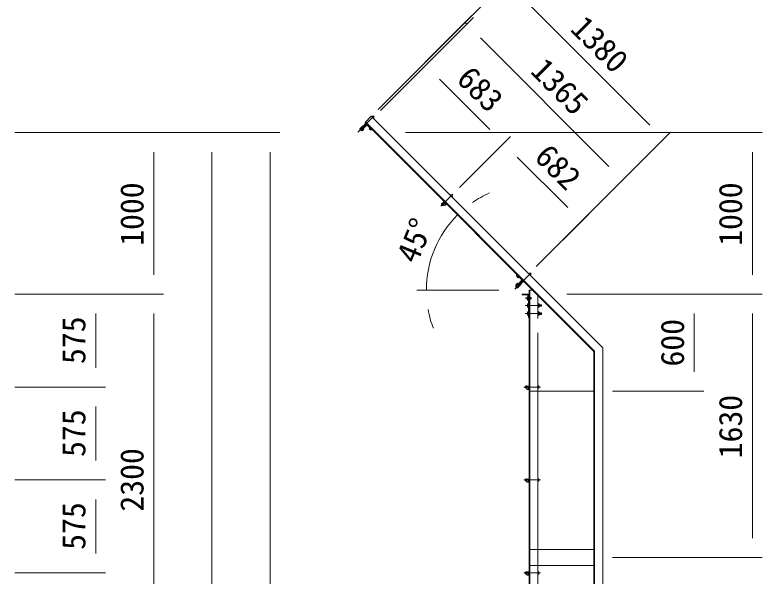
# Model space of a CAD drawing. Units: millimetres, scale not verified. Extents: x -12600 to 12600, y -8910 to 8910.
# Drawn here: x -4492 to 135, y 1523 to 4996 of the extents above; entities that cross this region are included whole.
import ezdxf
from ezdxf.enums import TextEntityAlignment as Align

# ---------------------------------------------------------------- set-up
doc = ezdxf.new("R2010")
doc.units = ezdxf.units.MM
doc.header["$LTSCALE"] = 60
doc.linetypes.add('DASHED', pattern=[7.5, 6, -1.5])
doc.linetypes.add('USER1', pattern=[50.8, 31.75, -6.35, 6.35, -6.35])
for name, color, linetype, lineweight in [('0-1_D-BMK', 2, 'USER1', 13), ('0-4_D-STR1', 1, 'Continuous', 18), ('0-6_D-STR3', 3, 'Continuous', 13), ('0-7_D-STR-DIM', 7, 'Continuous', 9)]:
    doc.layers.add(name, color=color, linetype=linetype, lineweight=lineweight)
doc.styles.add('ＭＳ ゴシック', font='')
doc.styles.get('ＭＳ ゴシック').set_extended_font_data('MS Gothic')

msp = doc.modelspace()

# ---------------------------------------------------------------- linework, layer by layer
at = {"layer": '0-1_D-BMK'}
for p, q in [((-2368.25, 4270.78), (-2266.97, 4372.06)), ((-1853.66, 3813.09), (-1780.83, 3885.92)), ((-1396.69, 3299.21), (-1295.41, 3400.49)), ((-1331.33, 3242.65), (-1291.96, 3242.65)), ((-1332.05, 3197.65), (-1229.05, 3197.65)), ((-1332.05, 3147.65), (-1229.05, 3147.65)), ((-1341.14, 2692.65), (-1238.14, 2692.65)), ((-1341.14, 2117.65), (-1238.14, 2117.65)), ((-1341.14, 1542.65), (-1238.14, 1542.65))]:
    msp.add_line(p, q, dxfattribs=at)
at = {"layer": '0-4_D-STR1'}
for p, q in [((-2285, 4368.88), (-2323.19, 4330.69)), ((-2285, 4368.88), (-852.14, 2936.02)), ((-2340.86, 4291.8), (-2316.11, 4316.55)), ((-2337.33, 4291.09), (-2315.76, 4312.66)), ((-2323.19, 4330.69), (-906.14, 2913.65)), ((-2320.36, 4333.52), (-902.14, 2915.31)), ((-2309.4, 4312.66), (-2287.83, 4291.09)), ((-2309.04, 4316.55), (-2284.29, 4291.8)), ((-2340.16, 4291.09), (-2340.86, 4291.8)), ((-2296.58, 4294.19), (-2298.7, 4292.07)), ((-2296.58, 4294.19), (-2298.7, 4292.07)), ((-2298.7, 4292.07), (-2290.93, 4284.29)), ((-2298.7, 4292.07), (-2290.93, 4284.29)), ((-2296.58, 4294.19), (-2289.6, 4287.21)), ((-2296.58, 4294.19), (-2289.6, 4287.21)), ((-2290.93, 4284.29), (-2275.02, 4282.52)), ((-2290.93, 4284.29), (-2275.02, 4282.52)), ((-2289.6, 4287.21), (-2278.25, 4285.76)), ((-2289.6, 4287.21), (-2278.25, 4285.76)), ((-2285, 4291.09), (-2284.29, 4291.8)), ((-2278.25, 4285.76), (-2275.02, 4282.52)), ((-2278.25, 4285.76), (-2275.02, 4282.52)), ((-1381.71, 3389.21), (-1384.94, 3392.45)), ((-1383.17, 3376.54), (-1384.94, 3392.45)), ((-1381.71, 3389.21), (-1384.94, 3392.45)), ((-1383.17, 3376.54), (-1384.94, 3392.45)), ((-1380.26, 3377.87), (-1381.71, 3389.21)), ((-1380.26, 3377.87), (-1381.71, 3389.21)), ((-1376.37, 3382.46), (-1375.66, 3383.17)), ((-1354.8, 3358.07), (-1376.37, 3379.63)), ((-1350.91, 3358.42), (-1375.66, 3383.17)), ((-1375.39, 3368.76), (-1383.17, 3376.54)), ((-1375.39, 3368.76), (-1383.17, 3376.54)), ((-1373.27, 3370.88), (-1380.26, 3377.87)), ((-1373.27, 3370.88), (-1380.26, 3377.87)), ((-1376.37, 3330.14), (-1354.8, 3351.7)), ((-1375.66, 3326.6), (-1350.91, 3351.35)), ((-1373.27, 3370.88), (-1375.39, 3368.76)), ((-1373.27, 3370.88), (-1375.39, 3368.76)), ((-1376.37, 3327.31), (-1375.66, 3326.6)), ((-1307.14, -5562.35), (-1307.14, 3292.65)), ((-1307.14, 3292.65), (-1285.14, 3292.65)), ((-1303.14, -5562.35), (-1303.14, 3292.65)), ((-1351.64, 3266.65), (-1351.64, 3267.65)), ((-1316.64, 3267.65), (-1351.64, 3267.65)), ((-1319.14, 3264.65), (-1349.64, 3264.65)), ((-1314.64, 3229.65), (-1314.64, 3260.15)), ((-1311.64, 3227.65), (-1311.64, 3262.65)), ((-1312.64, 3227.65), (-1311.64, 3227.65)), ((-902.14, -5562.35), (-902.14, 2915.31)), ((-906.14, -5562.35), (-906.14, 2913.65)), ((-1303.14, 2667.65), (-906.14, 2667.65)), ((-1253.14, 1687.65), (-1253.14, 2667.65)), ((-906.14, 1687.65), (-1303.14, 1687.65)), ((-1303.14, 1587.65), (-906.14, 1587.65)), ((-1253.14, 687.65), (-1253.14, 1587.65))]:
    msp.add_line(p, q, dxfattribs=at)
at = {"layer": '0-4_D-STR1', "linetype": 'DASHED'}
for p, q in [((-1253.14, 2667.65), (-1253.14, 3260.65)), ((-1253.14, 1687.65), (-1253.14, 1587.65))]:
    msp.add_line(p, q, dxfattribs=at)
at = {"layer": '0-4_D-STR1'}
msp.add_lwpolyline([(-906.14, -5562.35), (-852.14, -5562.35), (-852.14, 2936.02)], dxfattribs=at)
for centre, radius, start, end in [((-2312.58, 4313.01), 5, 45, 135), ((-2312.58, 4309.48), 4.5, 45, 135), ((-2338.74, 4292.51), 2, 225, 315), ((-2286.42, 4292.51), 2, 225, 315), ((-1374.96, 3381.05), 2, 135, 225), ((-1357.98, 3354.89), 4.5, 315, 45), ((-1354.45, 3354.89), 5, 315, 45), ((-1374.96, 3328.72), 2, 135, 225), ((-1349.64, 3266.65), 2, 180, 270), ((-1319.14, 3260.15), 4.5, 0, 90), ((-1316.64, 3262.65), 5, 0, 90), ((-1312.64, 3229.65), 2, 180, 270)]:
    msp.add_arc(centre, radius, start, end, dxfattribs=at)
at = {"layer": '0-6_D-STR3'}
for p, q in [((-2282.88, 4366.76), (-2279.63, 4370.01)), ((-2282.88, 4366.76), (-2272.27, 4356.14)), ((-2280.23, 4364.11), (-2276.98, 4367.36)), ((-2278.28, 4369.65), (-2279.63, 4370.01)), ((-2278.28, 4369.65), (-2269.37, 4360.74)), ((-2274.92, 4358.8), (-2271.67, 4362.05)), ((-2272.27, 4356.14), (-2269.01, 4359.4)), ((-2269.37, 4360.74), (-2269.01, 4359.4)), ((-2355.54, 4291.98), (-2337.86, 4309.66)), ((-2337.86, 4309.66), (-2330.43, 4302.23)), ((-2318.59, 4326.1), (-2336.44, 4308.24)), ((-2318.06, 4325.57), (-2335.91, 4307.71)), ((-2313.46, 4320.97), (-2331.32, 4303.12)), ((-2312.93, 4320.44), (-2330.79, 4302.59)), ((-2355.7, 4292.14), (-2346.97, 4283.41)), ((-2355.7, 4292.14), (-2346.97, 4283.41)), ((-2355.54, 4291.98), (-2341.39, 4277.84)), ((-2346.27, 4281.3), (-2349.45, 4278.12)), ((-2341.39, 4277.84), (-2330.79, 4288.44)), ((-2340.86, 4291.8), (-2330.43, 4302.23)), ((-2337.68, 4288.62), (-2334.32, 4291.98)), ((-2334.32, 4291.98), (-2330.79, 4288.44)), ((-1844.47, 3830.77), (-1833.87, 3841.37)), ((-1796.75, 3880.62), (-1793.49, 3883.88)), ((-1796.75, 3880.62), (-1786.13, 3870.01)), ((-1794.09, 3877.97), (-1790.84, 3881.22)), ((-1792.15, 3883.52), (-1793.49, 3883.88)), ((-1792.15, 3883.52), (-1783.24, 3874.61)), ((-1788.79, 3872.66), (-1785.53, 3875.92)), ((-1786.13, 3870.01), (-1782.88, 3873.26)), ((-1783.24, 3874.61), (-1782.88, 3873.26)), ((-1847.66, 3824.76), (-1849.99, 3822.42)), ((-1849.99, 3822.42), (-1849.99, 3820.73)), ((-1849.99, 3822.42), (-1844.33, 3816.77)), ((-1849.99, 3820.73), (-1846.03, 3816.77)), ((-1845.54, 3831.83), (-1849.62, 3827.75)), ((-1849.62, 3827.75), (-1849.25, 3826.35)), ((-1840.41, 3817.51), (-1849.25, 3826.35)), ((-1842.89, 3829.18), (-1846.97, 3825.1)), ((-1844.33, 3816.77), (-1846.03, 3816.77)), ((-1834.92, 3821.22), (-1845.54, 3831.83)), ((-1844.47, 3830.77), (-1830.33, 3816.63)), ((-1842, 3819.1), (-1844.33, 3816.77)), ((-1837.58, 3823.87), (-1841.66, 3819.79)), ((-1839.01, 3817.13), (-1840.41, 3817.51)), ((-1834.92, 3821.22), (-1839.01, 3817.13)), ((-1830.33, 3816.63), (-1819.73, 3827.23)), ((-1829.8, 3830.59), (-1826.44, 3833.95)), ((-1826.62, 3827.41), (-1823.26, 3830.77)), ((-1823.26, 3830.77), (-1819.73, 3827.23)), ((-1311.32, 3395.19), (-1308.06, 3398.45)), ((-1300.71, 3384.58), (-1311.32, 3395.19)), ((-1308.67, 3392.54), (-1305.41, 3395.8)), ((-1306.72, 3398.09), (-1308.06, 3398.45)), ((-1297.81, 3389.18), (-1306.72, 3398.09)), ((-1303.36, 3387.23), (-1300.1, 3390.49)), ((-1300.71, 3384.58), (-1297.45, 3387.84)), ((-1297.81, 3389.18), (-1297.45, 3387.84)), ((-1389.63, 3326.07), (-1379.02, 3336.68)), ((-1375.49, 3333.14), (-1379.02, 3336.68)), ((-1378.84, 3329.78), (-1375.49, 3333.14)), ((-1375.66, 3326.6), (-1365.23, 3337.03)), ((-1357.81, 3329.61), (-1365.23, 3337.03)), ((-1347.02, 3354.53), (-1364.88, 3336.68)), ((-1346.49, 3354), (-1364.35, 3336.15)), ((-1341.9, 3349.41), (-1359.75, 3331.55)), ((-1341.37, 3348.87), (-1359.22, 3331.02)), ((-1375.49, 3311.93), (-1389.63, 3326.07)), ((-1386.16, 3321.19), (-1389.34, 3318.01)), ((-1379.92, 3307.17), (-1388.65, 3315.9)), ((-1379.92, 3307.17), (-1388.65, 3315.9)), ((-1386.48, 3315.15), (-1383.3, 3318.33)), ((-1375.32, 3311.76), (-1384.05, 3320.49)), ((-1375.32, 3311.76), (-1384.05, 3320.49)), ((-1380.75, 3309.42), (-1377.57, 3312.6)), ((-1374.71, 3309.74), (-1377.89, 3306.55)), ((-1375.49, 3311.93), (-1357.81, 3329.61)), ((-1319.94, 3248.95), (-1319.25, 3250.16)), ((-1319.94, 3248.95), (-1319.94, 3236.35)), ((-1314.64, 3250.16), (-1319.25, 3250.16)), ((-1314.64, 3246.4), (-1319.25, 3246.4)), ((-1314.64, 3250.16), (-1314.64, 3235.15)), ((-1311.64, 3122.65), (-1311.64, 3267.65)), ((-1311.64, 3267.65), (-1307.14, 3267.65)), ((-1307.14, 3250.16), (-1301.37, 3250.16)), ((-1307.14, 3235.15), (-1307.14, 3250.16)), ((-1307.14, 3246.4), (-1301.37, 3246.4)), ((-1301.37, 3250.16), (-1300.64, 3248.9)), ((-1300.64, 3236.4), (-1300.64, 3248.9)), ((-1300.64, 3246.65), (-1295.84, 3246.65)), ((-1300.64, 3245.9), (-1295.09, 3245.9)), ((-1300.64, 3239.4), (-1295.09, 3239.4)), ((-1295.84, 3246.65), (-1294.64, 3245.45)), ((-1295.84, 3246.65), (-1295.84, 3238.65)), ((-1295.84, 3238.65), (-1294.64, 3239.85)), ((-1294.64, 3245.45), (-1294.64, 3239.85)), ((-1319.94, 3236.35), (-1319.25, 3235.15)), ((-1314.64, 3238.9), (-1319.25, 3238.9)), ((-1314.64, 3235.15), (-1319.25, 3235.15)), ((-1318.64, 3205.9), (-1317.74, 3207.47)), ((-1318.64, 3205.9), (-1318.64, 3189.4)), ((-1317.74, 3207.47), (-1311.64, 3207.47)), ((-1317.74, 3202.56), (-1311.64, 3202.56)), ((-1311.64, 3207.47), (-1311.64, 3187.84)), ((-1307.14, 3238.9), (-1301.37, 3238.9)), ((-1307.14, 3235.15), (-1301.37, 3235.15)), ((-1301.37, 3235.15), (-1300.64, 3236.4)), ((-1300.64, 3238.65), (-1295.84, 3238.65)), ((-1318.64, 3189.4), (-1317.74, 3187.84)), ((-1318.64, 3155.9), (-1317.74, 3157.47)), ((-1318.64, 3155.9), (-1318.64, 3139.4)), ((-1317.74, 3192.74), (-1311.64, 3192.74)), ((-1317.74, 3187.84), (-1311.64, 3187.84)), ((-1317.74, 3157.47), (-1311.64, 3157.47)), ((-1317.74, 3152.56), (-1311.64, 3152.56)), ((-1311.64, 3157.47), (-1311.64, 3137.84)), ((-1318.64, 3139.4), (-1317.74, 3137.84)), ((-1317.74, 3142.74), (-1311.64, 3142.74)), ((-1317.74, 3137.84), (-1311.64, 3137.84)), ((-1311.64, 3122.65), (-1307.14, 3122.65)), ((-1331.94, 2696.65), (-1333.14, 2695.45)), ((-1333.14, 2695.45), (-1333.14, 2689.85)), ((-1331.94, 2688.65), (-1333.14, 2689.85)), ((-1331.94, 2696.65), (-1331.94, 2688.65)), ((-1328.64, 2696.65), (-1331.94, 2696.65)), ((-1328.64, 2688.65), (-1331.94, 2688.65)), ((-1327.92, 2700.16), (-1328.64, 2698.9)), ((-1328.64, 2686.4), (-1328.64, 2698.9)), ((-1327.92, 2685.15), (-1328.64, 2686.4)), ((-1322.14, 2700.16), (-1327.92, 2700.16)), ((-1322.14, 2696.4), (-1327.92, 2696.4)), ((-1322.14, 2688.9), (-1327.92, 2688.9)), ((-1322.14, 2685.15), (-1327.92, 2685.15)), ((-1322.14, 2685.15), (-1322.14, 2700.16)), ((-1322.14, 2698.65), (-1307.14, 2698.65)), ((-1322.14, 2698.65), (-1322.14, 2678.65)), ((-1311.89, 2688.15), (-1307.14, 2688.15)), ((-1253.14, 2700.16), (-1248.54, 2700.16)), ((-1253.14, 2700.16), (-1253.14, 2685.15)), ((-1253.14, 2696.4), (-1248.54, 2696.4)), ((-1253.14, 2688.9), (-1248.54, 2688.9)), ((-1253.14, 2685.15), (-1248.54, 2685.15)), ((-1247.84, 2698.95), (-1248.54, 2700.16)), ((-1247.84, 2686.35), (-1248.54, 2685.15)), ((-1247.84, 2698.95), (-1247.84, 2686.35)), ((-1322.14, 2678.65), (-1307.14, 2678.65)), ((-1311.89, 2683.65), (-1307.14, 2683.65)), ((-1307.14, 2683.65), (-1307.14, 2678.65)), ((-1331.94, 2121.65), (-1333.14, 2120.45)), ((-1333.14, 2120.45), (-1333.14, 2114.85)), ((-1331.94, 2113.65), (-1333.14, 2114.85)), ((-1331.94, 2121.65), (-1331.94, 2113.65)), ((-1328.64, 2121.65), (-1331.94, 2121.65)), ((-1328.64, 2113.65), (-1331.94, 2113.65)), ((-1327.92, 2125.16), (-1328.64, 2123.9)), ((-1328.64, 2111.4), (-1328.64, 2123.9)), ((-1327.92, 2110.15), (-1328.64, 2111.4)), ((-1322.14, 2125.16), (-1327.92, 2125.16)), ((-1322.14, 2121.4), (-1327.92, 2121.4)), ((-1322.14, 2113.9), (-1327.92, 2113.9)), ((-1322.14, 2110.15), (-1327.92, 2110.15)), ((-1322.14, 2110.15), (-1322.14, 2125.16)), ((-1322.14, 2123.65), (-1307.14, 2123.65)), ((-1322.14, 2123.65), (-1322.14, 2103.65)), ((-1322.14, 2103.65), (-1307.14, 2103.65)), ((-1311.89, 2113.15), (-1307.14, 2113.15)), ((-1311.89, 2108.65), (-1307.14, 2108.65)), ((-1307.14, 2108.65), (-1307.14, 2103.65)), ((-1253.14, 2125.16), (-1248.54, 2125.16)), ((-1253.14, 2125.16), (-1253.14, 2110.15)), ((-1253.14, 2121.4), (-1248.54, 2121.4)), ((-1253.14, 2113.9), (-1248.54, 2113.9)), ((-1253.14, 2110.15), (-1248.54, 2110.15)), ((-1247.84, 2123.95), (-1248.54, 2125.16)), ((-1247.84, 2111.35), (-1248.54, 2110.15)), ((-1247.84, 2123.95), (-1247.84, 2111.35)), ((-1331.94, 1546.65), (-1333.14, 1545.45)), ((-1333.14, 1545.45), (-1333.14, 1539.85)), ((-1331.94, 1538.65), (-1333.14, 1539.85)), ((-1331.94, 1546.65), (-1331.94, 1538.65)), ((-1328.64, 1546.65), (-1331.94, 1546.65)), ((-1328.64, 1538.65), (-1331.94, 1538.65)), ((-1327.92, 1550.16), (-1328.64, 1548.9)), ((-1328.64, 1536.4), (-1328.64, 1548.9)), ((-1327.92, 1535.15), (-1328.64, 1536.4)), ((-1322.14, 1550.16), (-1327.92, 1550.16)), ((-1322.14, 1546.4), (-1327.92, 1546.4)), ((-1322.14, 1538.9), (-1327.92, 1538.9)), ((-1322.14, 1535.15), (-1327.92, 1535.15)), ((-1322.14, 1535.15), (-1322.14, 1550.16)), ((-1322.14, 1548.65), (-1307.14, 1548.65)), ((-1322.14, 1548.65), (-1322.14, 1528.65)), ((-1322.14, 1528.65), (-1307.14, 1528.65)), ((-1311.89, 1538.15), (-1307.14, 1538.15)), ((-1311.89, 1533.65), (-1307.14, 1533.65)), ((-1307.14, 1533.65), (-1307.14, 1528.65)), ((-1253.14, 1550.16), (-1248.54, 1550.16)), ((-1253.14, 1550.16), (-1253.14, 1535.15)), ((-1253.14, 1546.4), (-1248.54, 1546.4)), ((-1253.14, 1538.9), (-1248.54, 1538.9)), ((-1253.14, 1535.15), (-1248.54, 1535.15)), ((-1247.84, 1548.95), (-1248.54, 1550.16)), ((-1247.84, 1536.35), (-1248.54, 1535.15)), ((-1247.84, 1548.95), (-1247.84, 1536.35))]:
    msp.add_line(p, q, dxfattribs=at)
at = {"layer": '0-6_D-STR3', "linetype": 'DASHED'}
for p, q in [((-1247.05, 3207.47), (-1253.14, 3207.47)), ((-1253.14, 3207.47), (-1253.14, 3187.84)), ((-1247.05, 3202.56), (-1253.14, 3202.56)), ((-1246.14, 3205.9), (-1247.05, 3207.47)), ((-1246.14, 3205.9), (-1246.14, 3189.4)), ((-1246.14, 3202.65), (-1233.14, 3202.65)), ((-1246.14, 3201.75), (-1232.24, 3201.75)), ((-1246.14, 3193.55), (-1232.24, 3193.55)), ((-1233.14, 3202.65), (-1231.64, 3201.15)), ((-1231.64, 3201.15), (-1231.64, 3194.15)), ((-1247.05, 3192.74), (-1253.14, 3192.74)), ((-1247.05, 3187.84), (-1253.14, 3187.84)), ((-1247.05, 3157.47), (-1253.14, 3157.47)), ((-1253.14, 3157.47), (-1253.14, 3137.84)), ((-1247.05, 3152.56), (-1253.14, 3152.56)), ((-1246.14, 3189.4), (-1247.05, 3187.84)), ((-1246.14, 3155.9), (-1247.05, 3157.47)), ((-1246.14, 3192.65), (-1233.14, 3192.65)), ((-1246.14, 3155.9), (-1246.14, 3139.4)), ((-1246.14, 3152.65), (-1233.14, 3152.65)), ((-1246.14, 3151.75), (-1232.24, 3151.75)), ((-1233.14, 3152.65), (-1231.64, 3151.15)), ((-1231.64, 3151.15), (-1231.64, 3144.15)), ((-1247.05, 3142.74), (-1253.14, 3142.74)), ((-1247.05, 3137.84), (-1253.14, 3137.84)), ((-1246.14, 3139.4), (-1247.05, 3137.84)), ((-1246.14, 3143.55), (-1232.24, 3143.55)), ((-1246.14, 3142.65), (-1233.14, 3142.65))]:
    msp.add_line(p, q, dxfattribs=at)
for points in [[(-1233.14, 3202.65), (-1233.14, 3192.65), (-1231.64, 3194.15)], [(-1233.14, 3152.65), (-1233.14, 3142.65), (-1231.64, 3144.15)]]:
    msp.add_lwpolyline(points, dxfattribs=at)
at = {"layer": '0-6_D-STR3'}
for centre, radius, start, end in [((-2280.24, 4366.75), 3.32, 10.61585, 79.38415), ((-2282.69, 4356.34), 12.42, 27.4121, 62.5879), ((-2272.28, 4358.79), 3.32, 10.61585, 79.38415), ((-2348.8, 4281.64), 2.55, 352.42505, 97.57495), ((-2339.27, 4290.21), 2.25, 135, 315), ((-1794.1, 3880.61), 3.32, 10.61585, 79.38415), ((-1796.56, 3870.2), 12.42, 27.4121, 62.5879), ((-1786.14, 3872.65), 3.32, 10.61585, 79.38415), ((-1846.36, 3828.36), 3.32, 190.61586, 259.38414), ((-1835.94, 3830.81), 12.42, 207.4121, 242.5879), ((-1838.4, 3820.4), 3.32, 190.61584, 259.38415), ((-1828.21, 3829), 2.25, 135, 315), ((-1308.68, 3395.18), 3.32, 10.61585, 79.38415), ((-1311.13, 3384.77), 12.42, 27.4121, 62.5879), ((-1300.72, 3387.22), 3.32, 10.61585, 79.38415), ((-1383.97, 3311.93), 6.5, 142.16806, 307.83194), ((-1386.82, 3317.67), 2.55, 172.42505, 277.57495), ((-1389.5, 3316.22), 0.5, 322.16806, 28.42019), ((-1378.17, 3317.73), 8.7, 197.26063, 252.73937), ((-1385.83, 3318.66), 2.55, 352.42505, 97.57495), ((-1385.88, 3310.02), 8.7, 17.26063, 72.73937), ((-1378.23, 3309.07), 2.54, 172.21089, 277.78911), ((-1379.68, 3306.4), 0.5, 54.83916, 127.83194), ((-1377.25, 3328.19), 2.25, 135, 315), ((-1377.23, 3310.08), 2.54, 352.21089, 97.78911), ((-1316.51, 3248.28), 3.32, 145.61585, 214.38415), ((-1307.41, 3242.65), 12.42, 162.4121, 197.5879), ((-1304.11, 3248.28), 3.32, 325.61586, 34.38414), ((-1313.21, 3242.65), 12.42, 342.4121, 17.5879), ((-1316.51, 3237.02), 3.32, 145.61585, 214.38415), ((-1314.15, 3205.01), 4.34, 145.61575, 214.38425), ((-1302.26, 3197.65), 16.24, 162.41205, 197.58795), ((-1304.11, 3237.02), 3.32, 325.61585, 34.38416), ((-1314.15, 3190.29), 4.34, 145.61575, 214.38425), ((-1314.15, 3155.01), 4.34, 145.61575, 214.38425), ((-1302.26, 3147.65), 16.24, 162.41205, 197.58795), ((-1314.15, 3140.29), 4.34, 145.61575, 214.38425), ((-1325.18, 2698.28), 3.32, 145.61586, 214.38414), ((-1316.08, 2692.65), 12.42, 162.4121, 197.5879), ((-1325.18, 2687.02), 3.32, 145.61584, 214.38415), ((-1311.89, 2685.9), 2.25, 90, 270), ((-1251.28, 2698.28), 3.32, 325.61585, 34.38415), ((-1260.38, 2692.65), 12.42, 342.4121, 17.5879), ((-1251.28, 2687.02), 3.32, 325.61585, 34.38415), ((-1325.18, 2123.28), 3.32, 145.61586, 214.38414), ((-1316.08, 2117.65), 12.42, 162.4121, 197.5879), ((-1325.18, 2112.02), 3.32, 145.61584, 214.38415), ((-1311.89, 2110.9), 2.25, 90, 270), ((-1251.28, 2123.28), 3.32, 325.61585, 34.38415), ((-1260.38, 2117.65), 12.42, 342.4121, 17.5879), ((-1251.28, 2112.02), 3.32, 325.61585, 34.38415), ((-1325.18, 1548.28), 3.32, 145.61586, 214.38414), ((-1316.08, 1542.65), 12.42, 162.4121, 197.5879), ((-1325.18, 1537.02), 3.32, 145.61584, 214.38415), ((-1311.89, 1535.9), 2.25, 90, 270), ((-1251.28, 1548.28), 3.32, 325.61585, 34.38415), ((-1260.38, 1542.65), 12.42, 342.4121, 17.5879), ((-1251.28, 1537.02), 3.32, 325.61585, 34.38415)]:
    msp.add_arc(centre, radius, start, end, dxfattribs=at)
at = {"layer": '0-6_D-STR3', "linetype": 'DASHED'}
for centre, radius, start, end in [((-1262.53, 3197.65), 16.24, 342.41205, 17.58795), ((-1250.63, 3205.01), 4.34, 325.61575, 34.38425), ((-1262.53, 3147.65), 16.24, 342.41205, 17.58795), ((-1250.63, 3190.29), 4.34, 325.61575, 34.38425), ((-1250.63, 3155.01), 4.34, 325.61575, 34.38425), ((-1250.63, 3140.29), 4.34, 325.61575, 34.38425)]:
    msp.add_arc(centre, radius, start, end, dxfattribs=at)
at = {"layer": '0-7_D-STR-DIM'}
for p, q in [((-2242.58, 4411.3), (-1407.6, 5246.28)), ((-1365.17, 5119), (-559.07, 4312.9)), ((-2242.58, 4411.3), (-1662.16, 4991.72)), ((-2228.22, 4404.44), (-1651.55, 4981.11)), ((-2228.22, 4404.44), (-1651.55, 4981.11)), ((-1693.98, 4938.69), (-1704.58, 4949.29)), ((-1609.12, 4853.84), (-813.63, 4058.34)), ((-1609.12, 4853.84), (-1524.27, 4768.98)), ((-2228.22, 4404.44), (-1906.11, 4726.56)), ((-1863.68, 4599.28), (-1550.43, 4286.03)), ((-4492.38, 4267.65), (-3572.38, 4267.65)), ((-4492.38, 4267.65), (-3212.38, 4267.65)), ((-4492.38, 4267.65), (-2852.38, 4267.65)), ((-2073.78, 4267.65), (135.06, 4267.65)), ((-1263.02, 3439.24), (-431.79, 4270.47)), ((-1738.41, 3928.35), (-1423.15, 4243.6)), ((-1738.41, 3928.35), (-1423.15, 4243.6)), ((-3632.38, 3387.65), (-3632.38, 4147.65)), ((-3272.38, -3642.35), (-3272.38, 4147.65)), ((-2912.38, -4642.35), (-2912.38, 4147.65)), ((75.06, 3387.65), (75.06, 4147.65)), ((-1380.73, 4116.32), (-1068.19, 3803.78)), ((-1263.02, 3439.24), (-686.35, 4015.91)), ((-1494.33, 3501.84), (-1793.32, 3800.83)), ((-1263.02, 3439.24), (-940.91, 3761.36)), ((-1496.28, 3291.8), (-2004.17, 3291.8)), ((-4492.38, 3267.65), (-3572.38, 3267.65)), ((-4492.38, 3267.65), (-3572.38, 3267.65)), ((-4492.38, 3267.65), (-3932.38, 3267.65)), ((-1073.78, 3267.65), (135.06, 3267.65)), ((-1073.78, 3267.65), (-224.64, 3267.65)), ((-1073.78, 3267.65), (135.06, 3267.65)), ((-3992.38, 2812.65), (-3992.38, 3147.65)), ((-3632.38, 1087.65), (-3632.38, 3147.65)), ((-284.64, 2787.65), (-284.64, 3147.65)), ((75.06, 1757.65), (75.06, 3147.65)), ((-4492.38, 2692.65), (-3932.38, 2692.65)), ((-4492.38, 2692.65), (-3932.38, 2692.65)), ((-792.14, 2667.65), (-224.64, 2667.65)), ((-3992.38, 2237.65), (-3992.38, 2572.65)), ((-4492.38, 2117.65), (-3932.38, 2117.65)), ((-4492.38, 2117.65), (-3932.38, 2117.65)), ((-3992.38, 1662.65), (-3992.38, 1997.65)), ((-792.14, 1637.65), (135.06, 1637.65)), ((-792.14, 1637.65), (135.06, 1637.65)), ((-4492.38, 1542.65), (-3932.38, 1542.65)), ((-4492.38, 1542.65), (-3932.38, 1542.65))]:
    msp.add_line(p, q, dxfattribs=at)
for start, end in [(114.1324, 124.5662), (135, 180), (190.4338, 200.8676)]:
    msp.add_arc((-1284.29, 3291.8), 659.88, start, end, dxfattribs=at)

# ---------------------------------------------------------------- texts
at = {"layer": '0-7_D-STR-DIM', "style": 'ＭＳ ゴシック'}
for s, rotation, p in [('1380', 315, (-1089.72, 4872.18)), ('1365', 315, (-1337.6, 4610.94)), ('683', 315, (-1795.84, 4560.06)), ('682', 315, (-1313.5, 4077.73)), ('1000', 90, (-3652.62, 3566.95)), ('1000', 90, (54.82, 3566.95)), ('45°', 67.5, (-1962.35, 3432.06)), ('575', 90, (-4012.62, 2835.48)), ('600', 90, (-304.89, 2819.9)), ('1630', 90, (54.82, 2251.95)), ('575', 90, (-4012.62, 2260.48)), ('2300', 90, (-3652.62, 1921.9)), ('575', 90, (-4012.62, 1685.48))]:
    msp.add_text(s, height=144.3, rotation=rotation, dxfattribs=at).set_placement(p, align=Align.BOTTOM_LEFT)

doc.saveas('drawing.dxf')
